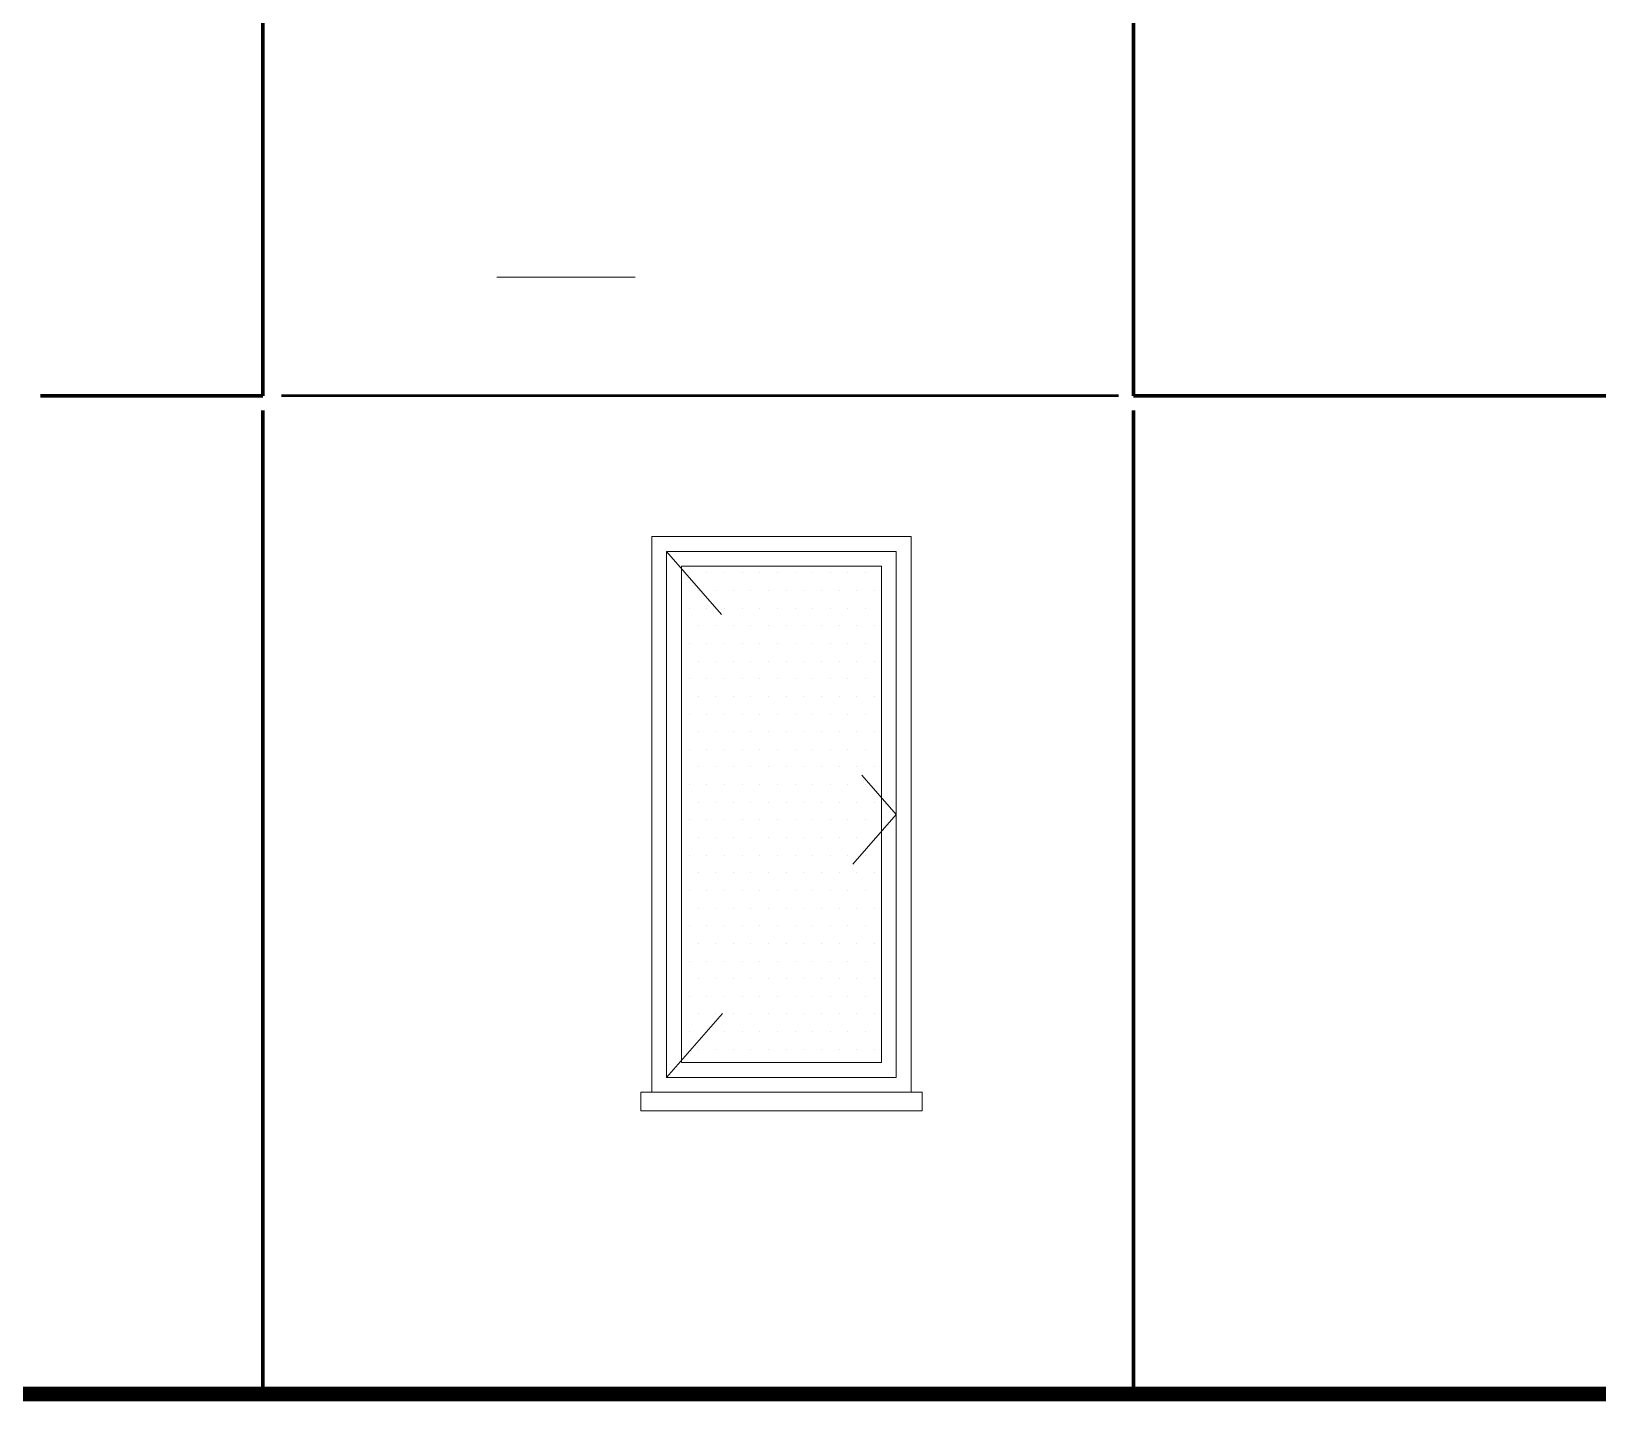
# Model space of a CAD drawing. Header units: millimetres. Extents: x 2016.56 to 2021.8, y 13721.83 to 13722.48.
# Drawn here: x 2021.571 to 2021.6556, y 13721.9243 to 13721.9982 of the extents above; entities that cross this region are included whole.
import ezdxf

# ---------------------------------------------------------------- set-up
doc = ezdxf.new("R2010")
doc.units = ezdxf.units.MM
doc.linetypes.add('ACAD_ISO07W100', pattern=[3, 0, -3])
doc.linetypes.add('HIDDEN', pattern=[0.375, 0.25, -0.125])
doc.layers.get('0').update_dxf_attribs({"lineweight": 20})
for name, color, linetype, lineweight in [('0.5', 200, 'Continuous', 50), ('0.7', 20, 'Continuous', 70), ('1.00', 232, 'Continuous', 100), ('1.2', 120, 'Continuous', 120), ('DUVAR', 4, 'Continuous', 40), ('PENCERE', 3, 'Continuous', 13), ('TEFRİŞ', 11, 'Continuous', 9)]:
    doc.layers.add(name, color=color, linetype=linetype, lineweight=lineweight)

msp = doc.modelspace()

# ---------------------------------------------------------------- linework, layer by layer
for p, q in [((2021.618524, 13721.970938), (2021.604524, 13721.970938)), ((2021.604524, 13721.970938), (2021.604524, 13721.940938)), ((2021.618524, 13721.970938), (2021.618524, 13721.940938)), ((2021.617724, 13721.970138), (2021.605324, 13721.970138)), ((2021.605324, 13721.970138), (2021.605324, 13721.941738)), ((2021.617724, 13721.970138), (2021.617724, 13721.941738)), ((2021.606124, 13721.942538), (2021.606124, 13721.969338)), ((2021.606124, 13721.969338), (2021.616924, 13721.969338)), ((2021.616924, 13721.942538), (2021.616924, 13721.969338)), ((2021.606124, 13721.942538), (2021.616924, 13721.942538)), ((2021.605324, 13721.941738), (2021.617724, 13721.941738)), ((2021.603924, 13721.939938), (2021.603924, 13721.940938)), ((2021.603924, 13721.940938), (2021.619124, 13721.940938)), ((2021.619124, 13721.939938), (2021.619124, 13721.940938)), ((2021.603924, 13721.939938), (2021.619124, 13721.939938))]:
    msp.add_line(p, q)
at = {"layer": '0.5'}
msp.add_line((2021.629724, 13721.978538), (2021.584524, 13721.978538), dxfattribs=at)
at = {"layer": '0.7'}
for p, q in [((2021.583524, 13721.924938), (2021.583524, 13721.977738)), ((2021.630524, 13721.924938), (2021.630524, 13721.977738))]:
    msp.add_line(p, q, dxfattribs=at)
at = {"layer": '1.00'}
for p, q in [((2021.583524, 13722.397538), (2021.583524, 13721.978538)), ((2021.630524, 13722.397738), (2021.630524, 13721.978538)), ((2021.583524, 13721.978538), (2021.571524, 13721.978538)), ((2021.680724, 13721.978538), (2021.630524, 13721.978538))]:
    msp.add_line(p, q, dxfattribs=at)
at = {"layer": '1.2'}
for p, q in [((2021.803997, 13721.924938), (2021.380005, 13721.924938)), ((2021.803997, 13721.924838), (2021.380005, 13721.924838)), ((2021.803997, 13721.924738), (2021.380005, 13721.924738)), ((2021.803997, 13721.924638), (2021.380005, 13721.924638)), ((2021.803997, 13721.924538), (2021.380005, 13721.924538)), ((2021.803997, 13721.924438), (2021.380005, 13721.924438)), ((2021.803997, 13721.924338), (2021.380005, 13721.924338))]:
    msp.add_line(p, q, dxfattribs=at)
at = {"layer": 'DUVAR'}
for p, q in [((2021.606543, 13721.968977), (2021.606543, 13721.968977)), ((2021.607496, 13721.968977), (2021.607496, 13721.968977)), ((2021.608448, 13721.968977), (2021.608448, 13721.968977)), ((2021.609401, 13721.968977), (2021.609401, 13721.968977)), ((2021.610353, 13721.968977), (2021.610353, 13721.968977)), ((2021.611306, 13721.968977), (2021.611306, 13721.968977)), ((2021.612258, 13721.968977), (2021.612258, 13721.968977)), ((2021.613211, 13721.968977), (2021.613211, 13721.968977)), ((2021.614163, 13721.968977), (2021.614163, 13721.968977)), ((2021.615116, 13721.968977), (2021.615116, 13721.968977)), ((2021.616068, 13721.968977), (2021.616068, 13721.968977)), ((2021.60702, 13721.968025), (2021.60702, 13721.968025)), ((2021.607972, 13721.968025), (2021.607972, 13721.968025)), ((2021.608925, 13721.968025), (2021.608925, 13721.968025)), ((2021.609877, 13721.968025), (2021.609877, 13721.968025)), ((2021.61083, 13721.968025), (2021.61083, 13721.968025)), ((2021.611782, 13721.968025), (2021.611782, 13721.968025)), ((2021.612735, 13721.968025), (2021.612735, 13721.968025)), ((2021.613687, 13721.968025), (2021.613687, 13721.968025)), ((2021.61464, 13721.968025), (2021.61464, 13721.968025)), ((2021.615592, 13721.968025), (2021.615592, 13721.968025)), ((2021.616545, 13721.968025), (2021.616545, 13721.968025)), ((2021.606543, 13721.967072), (2021.606543, 13721.967072)), ((2021.607496, 13721.967072), (2021.607496, 13721.967072)), ((2021.608448, 13721.967072), (2021.608448, 13721.967072)), ((2021.609401, 13721.967072), (2021.609401, 13721.967072)), ((2021.610353, 13721.967072), (2021.610353, 13721.967072)), ((2021.611306, 13721.967072), (2021.611306, 13721.967072)), ((2021.612258, 13721.967072), (2021.612258, 13721.967072)), ((2021.613211, 13721.967072), (2021.613211, 13721.967072)), ((2021.614163, 13721.967072), (2021.614163, 13721.967072)), ((2021.615116, 13721.967072), (2021.615116, 13721.967072)), ((2021.616068, 13721.967072), (2021.616068, 13721.967072)), ((2021.60702, 13721.96612), (2021.60702, 13721.96612)), ((2021.607972, 13721.96612), (2021.607972, 13721.96612)), ((2021.608925, 13721.96612), (2021.608925, 13721.96612)), ((2021.609877, 13721.96612), (2021.609877, 13721.96612)), ((2021.61083, 13721.96612), (2021.61083, 13721.96612)), ((2021.611782, 13721.96612), (2021.611782, 13721.96612)), ((2021.612735, 13721.96612), (2021.612735, 13721.96612)), ((2021.613687, 13721.96612), (2021.613687, 13721.96612)), ((2021.61464, 13721.96612), (2021.61464, 13721.96612)), ((2021.615592, 13721.96612), (2021.615592, 13721.96612)), ((2021.616545, 13721.96612), (2021.616545, 13721.96612)), ((2021.606543, 13721.965167), (2021.606543, 13721.965167)), ((2021.607496, 13721.965167), (2021.607496, 13721.965167)), ((2021.608448, 13721.965167), (2021.608448, 13721.965167)), ((2021.609401, 13721.965167), (2021.609401, 13721.965167)), ((2021.610353, 13721.965167), (2021.610353, 13721.965167)), ((2021.611306, 13721.965167), (2021.611306, 13721.965167)), ((2021.612258, 13721.965167), (2021.612258, 13721.965167)), ((2021.613211, 13721.965167), (2021.613211, 13721.965167)), ((2021.614163, 13721.965167), (2021.614163, 13721.965167)), ((2021.615116, 13721.965167), (2021.615116, 13721.965167)), ((2021.616068, 13721.965167), (2021.616068, 13721.965167)), ((2021.60702, 13721.964215), (2021.60702, 13721.964215)), ((2021.607972, 13721.964215), (2021.607972, 13721.964215)), ((2021.608925, 13721.964215), (2021.608925, 13721.964215)), ((2021.609877, 13721.964215), (2021.609877, 13721.964215)), ((2021.61083, 13721.964215), (2021.61083, 13721.964215)), ((2021.611782, 13721.964215), (2021.611782, 13721.964215)), ((2021.612735, 13721.964215), (2021.612735, 13721.964215)), ((2021.613687, 13721.964215), (2021.613687, 13721.964215)), ((2021.61464, 13721.964215), (2021.61464, 13721.964215)), ((2021.615592, 13721.964215), (2021.615592, 13721.964215)), ((2021.616545, 13721.964215), (2021.616545, 13721.964215)), ((2021.606543, 13721.963262), (2021.606543, 13721.963262)), ((2021.607496, 13721.963262), (2021.607496, 13721.963262)), ((2021.608448, 13721.963262), (2021.608448, 13721.963262)), ((2021.609401, 13721.963262), (2021.609401, 13721.963262)), ((2021.610353, 13721.963262), (2021.610353, 13721.963262)), ((2021.611306, 13721.963262), (2021.611306, 13721.963262)), ((2021.612258, 13721.963262), (2021.612258, 13721.963262)), ((2021.613211, 13721.963262), (2021.613211, 13721.963262)), ((2021.614163, 13721.963262), (2021.614163, 13721.963262)), ((2021.615116, 13721.963262), (2021.615116, 13721.963262)), ((2021.616068, 13721.963262), (2021.616068, 13721.963262)), ((2021.60702, 13721.96231), (2021.60702, 13721.96231)), ((2021.607972, 13721.96231), (2021.607972, 13721.96231)), ((2021.608925, 13721.96231), (2021.608925, 13721.96231)), ((2021.609877, 13721.96231), (2021.609877, 13721.96231)), ((2021.61083, 13721.96231), (2021.61083, 13721.96231)), ((2021.611782, 13721.96231), (2021.611782, 13721.96231)), ((2021.612735, 13721.96231), (2021.612735, 13721.96231)), ((2021.613687, 13721.96231), (2021.613687, 13721.96231)), ((2021.61464, 13721.96231), (2021.61464, 13721.96231)), ((2021.615592, 13721.96231), (2021.615592, 13721.96231)), ((2021.616545, 13721.96231), (2021.616545, 13721.96231)), ((2021.606543, 13721.961357), (2021.606543, 13721.961357)), ((2021.607496, 13721.961357), (2021.607496, 13721.961357)), ((2021.608448, 13721.961357), (2021.608448, 13721.961357)), ((2021.609401, 13721.961357), (2021.609401, 13721.961357)), ((2021.610353, 13721.961357), (2021.610353, 13721.961357)), ((2021.611306, 13721.961357), (2021.611306, 13721.961357)), ((2021.612258, 13721.961357), (2021.612258, 13721.961357)), ((2021.613211, 13721.961357), (2021.613211, 13721.961357)), ((2021.614163, 13721.961357), (2021.614163, 13721.961357)), ((2021.615116, 13721.961357), (2021.615116, 13721.961357)), ((2021.616068, 13721.961357), (2021.616068, 13721.961357)), ((2021.60702, 13721.960405), (2021.60702, 13721.960405)), ((2021.607972, 13721.960405), (2021.607972, 13721.960405)), ((2021.608925, 13721.960405), (2021.608925, 13721.960405)), ((2021.609877, 13721.960405), (2021.609877, 13721.960405)), ((2021.61083, 13721.960405), (2021.61083, 13721.960405)), ((2021.611782, 13721.960405), (2021.611782, 13721.960405)), ((2021.612735, 13721.960405), (2021.612735, 13721.960405)), ((2021.613687, 13721.960405), (2021.613687, 13721.960405)), ((2021.61464, 13721.960405), (2021.61464, 13721.960405)), ((2021.615592, 13721.960405), (2021.615592, 13721.960405)), ((2021.616545, 13721.960405), (2021.616545, 13721.960405)), ((2021.606543, 13721.959452), (2021.606543, 13721.959452)), ((2021.607496, 13721.959452), (2021.607496, 13721.959452)), ((2021.608448, 13721.959452), (2021.608448, 13721.959452)), ((2021.609401, 13721.959452), (2021.609401, 13721.959452)), ((2021.610353, 13721.959452), (2021.610353, 13721.959452)), ((2021.611306, 13721.959452), (2021.611306, 13721.959452)), ((2021.612258, 13721.959452), (2021.612258, 13721.959452)), ((2021.613211, 13721.959452), (2021.613211, 13721.959452)), ((2021.614163, 13721.959452), (2021.614163, 13721.959452)), ((2021.615116, 13721.959452), (2021.615116, 13721.959452)), ((2021.616068, 13721.959452), (2021.616068, 13721.959452)), ((2021.60702, 13721.9585), (2021.60702, 13721.9585)), ((2021.607972, 13721.9585), (2021.607972, 13721.9585)), ((2021.608925, 13721.9585), (2021.608925, 13721.9585)), ((2021.609877, 13721.9585), (2021.609877, 13721.9585)), ((2021.61083, 13721.9585), (2021.61083, 13721.9585)), ((2021.611782, 13721.9585), (2021.611782, 13721.9585)), ((2021.612735, 13721.9585), (2021.612735, 13721.9585)), ((2021.613687, 13721.9585), (2021.613687, 13721.9585)), ((2021.61464, 13721.9585), (2021.61464, 13721.9585)), ((2021.615592, 13721.9585), (2021.615592, 13721.9585)), ((2021.616545, 13721.9585), (2021.616545, 13721.9585)), ((2021.606543, 13721.957547), (2021.606543, 13721.957547)), ((2021.607496, 13721.957547), (2021.607496, 13721.957547)), ((2021.608448, 13721.957547), (2021.608448, 13721.957547)), ((2021.609401, 13721.957547), (2021.609401, 13721.957547)), ((2021.610353, 13721.957547), (2021.610353, 13721.957547)), ((2021.611306, 13721.957547), (2021.611306, 13721.957547)), ((2021.612258, 13721.957547), (2021.612258, 13721.957547)), ((2021.613211, 13721.957547), (2021.613211, 13721.957547)), ((2021.614163, 13721.957547), (2021.614163, 13721.957547)), ((2021.615116, 13721.957547), (2021.615116, 13721.957547)), ((2021.616068, 13721.957547), (2021.616068, 13721.957547)), ((2021.60702, 13721.956595), (2021.60702, 13721.956595)), ((2021.607972, 13721.956595), (2021.607972, 13721.956595)), ((2021.608925, 13721.956595), (2021.608925, 13721.956595)), ((2021.609877, 13721.956595), (2021.609877, 13721.956595)), ((2021.61083, 13721.956595), (2021.61083, 13721.956595)), ((2021.611782, 13721.956595), (2021.611782, 13721.956595)), ((2021.612735, 13721.956595), (2021.612735, 13721.956595)), ((2021.613687, 13721.956595), (2021.613687, 13721.956595)), ((2021.61464, 13721.956595), (2021.61464, 13721.956595)), ((2021.615592, 13721.956595), (2021.615592, 13721.956595)), ((2021.616545, 13721.956595), (2021.616545, 13721.956595)), ((2021.606543, 13721.955642), (2021.606543, 13721.955642)), ((2021.607496, 13721.955642), (2021.607496, 13721.955642)), ((2021.608448, 13721.955642), (2021.608448, 13721.955642)), ((2021.609401, 13721.955642), (2021.609401, 13721.955642)), ((2021.610353, 13721.955642), (2021.610353, 13721.955642)), ((2021.611306, 13721.955642), (2021.611306, 13721.955642)), ((2021.612258, 13721.955642), (2021.612258, 13721.955642)), ((2021.613211, 13721.955642), (2021.613211, 13721.955642)), ((2021.614163, 13721.955642), (2021.614163, 13721.955642)), ((2021.615116, 13721.955642), (2021.615116, 13721.955642)), ((2021.616068, 13721.955642), (2021.616068, 13721.955642)), ((2021.60702, 13721.95469), (2021.60702, 13721.95469)), ((2021.607972, 13721.95469), (2021.607972, 13721.95469)), ((2021.608925, 13721.95469), (2021.608925, 13721.95469)), ((2021.609877, 13721.95469), (2021.609877, 13721.95469)), ((2021.61083, 13721.95469), (2021.61083, 13721.95469)), ((2021.611782, 13721.95469), (2021.611782, 13721.95469)), ((2021.612735, 13721.95469), (2021.612735, 13721.95469)), ((2021.613687, 13721.95469), (2021.613687, 13721.95469)), ((2021.61464, 13721.95469), (2021.61464, 13721.95469)), ((2021.615592, 13721.95469), (2021.615592, 13721.95469)), ((2021.616545, 13721.95469), (2021.616545, 13721.95469)), ((2021.606543, 13721.953737), (2021.606543, 13721.953737)), ((2021.607496, 13721.953737), (2021.607496, 13721.953737)), ((2021.608448, 13721.953737), (2021.608448, 13721.953737)), ((2021.609401, 13721.953737), (2021.609401, 13721.953737)), ((2021.610353, 13721.953737), (2021.610353, 13721.953737)), ((2021.611306, 13721.953737), (2021.611306, 13721.953737)), ((2021.612258, 13721.953737), (2021.612258, 13721.953737)), ((2021.613211, 13721.953737), (2021.613211, 13721.953737)), ((2021.614163, 13721.953737), (2021.614163, 13721.953737)), ((2021.615116, 13721.953737), (2021.615116, 13721.953737)), ((2021.616068, 13721.953737), (2021.616068, 13721.953737)), ((2021.60702, 13721.952785), (2021.60702, 13721.952785)), ((2021.607972, 13721.952785), (2021.607972, 13721.952785)), ((2021.608925, 13721.952785), (2021.608925, 13721.952785)), ((2021.609877, 13721.952785), (2021.609877, 13721.952785)), ((2021.61083, 13721.952785), (2021.61083, 13721.952785)), ((2021.611782, 13721.952785), (2021.611782, 13721.952785)), ((2021.612735, 13721.952785), (2021.612735, 13721.952785)), ((2021.613687, 13721.952785), (2021.613687, 13721.952785)), ((2021.61464, 13721.952785), (2021.61464, 13721.952785)), ((2021.615592, 13721.952785), (2021.615592, 13721.952785)), ((2021.616545, 13721.952785), (2021.616545, 13721.952785)), ((2021.606543, 13721.951832), (2021.606543, 13721.951832)), ((2021.607496, 13721.951832), (2021.607496, 13721.951832)), ((2021.608448, 13721.951832), (2021.608448, 13721.951832)), ((2021.609401, 13721.951832), (2021.609401, 13721.951832)), ((2021.610353, 13721.951832), (2021.610353, 13721.951832)), ((2021.611306, 13721.951832), (2021.611306, 13721.951832)), ((2021.612258, 13721.951832), (2021.612258, 13721.951832)), ((2021.613211, 13721.951832), (2021.613211, 13721.951832)), ((2021.614163, 13721.951832), (2021.614163, 13721.951832)), ((2021.615116, 13721.951832), (2021.615116, 13721.951832)), ((2021.616068, 13721.951832), (2021.616068, 13721.951832)), ((2021.60702, 13721.95088), (2021.60702, 13721.95088)), ((2021.607972, 13721.95088), (2021.607972, 13721.95088)), ((2021.608925, 13721.95088), (2021.608925, 13721.95088)), ((2021.609877, 13721.95088), (2021.609877, 13721.95088)), ((2021.61083, 13721.95088), (2021.61083, 13721.95088)), ((2021.611782, 13721.95088), (2021.611782, 13721.95088)), ((2021.612735, 13721.95088), (2021.612735, 13721.95088)), ((2021.613687, 13721.95088), (2021.613687, 13721.95088)), ((2021.61464, 13721.95088), (2021.61464, 13721.95088)), ((2021.615592, 13721.95088), (2021.615592, 13721.95088)), ((2021.616545, 13721.95088), (2021.616545, 13721.95088)), ((2021.606543, 13721.949927), (2021.606543, 13721.949927)), ((2021.607496, 13721.949927), (2021.607496, 13721.949927)), ((2021.608448, 13721.949927), (2021.608448, 13721.949927)), ((2021.609401, 13721.949927), (2021.609401, 13721.949927)), ((2021.610353, 13721.949927), (2021.610353, 13721.949927)), ((2021.611306, 13721.949927), (2021.611306, 13721.949927)), ((2021.612258, 13721.949927), (2021.612258, 13721.949927)), ((2021.613211, 13721.949927), (2021.613211, 13721.949927)), ((2021.614163, 13721.949927), (2021.614163, 13721.949927)), ((2021.615116, 13721.949927), (2021.615116, 13721.949927)), ((2021.616068, 13721.949927), (2021.616068, 13721.949927)), ((2021.60702, 13721.948975), (2021.60702, 13721.948975)), ((2021.607972, 13721.948975), (2021.607972, 13721.948975)), ((2021.608925, 13721.948975), (2021.608925, 13721.948975)), ((2021.609877, 13721.948975), (2021.609877, 13721.948975)), ((2021.61083, 13721.948975), (2021.61083, 13721.948975)), ((2021.611782, 13721.948975), (2021.611782, 13721.948975)), ((2021.612735, 13721.948975), (2021.612735, 13721.948975)), ((2021.613687, 13721.948975), (2021.613687, 13721.948975)), ((2021.61464, 13721.948975), (2021.61464, 13721.948975)), ((2021.615592, 13721.948975), (2021.615592, 13721.948975)), ((2021.616545, 13721.948975), (2021.616545, 13721.948975)), ((2021.606543, 13721.948022), (2021.606543, 13721.948022)), ((2021.607496, 13721.948022), (2021.607496, 13721.948022)), ((2021.608448, 13721.948022), (2021.608448, 13721.948022)), ((2021.609401, 13721.948022), (2021.609401, 13721.948022)), ((2021.610353, 13721.948022), (2021.610353, 13721.948022)), ((2021.611306, 13721.948022), (2021.611306, 13721.948022)), ((2021.612258, 13721.948022), (2021.612258, 13721.948022)), ((2021.613211, 13721.948022), (2021.613211, 13721.948022)), ((2021.614163, 13721.948022), (2021.614163, 13721.948022)), ((2021.615116, 13721.948022), (2021.615116, 13721.948022)), ((2021.616068, 13721.948022), (2021.616068, 13721.948022)), ((2021.60702, 13721.94707), (2021.60702, 13721.94707)), ((2021.607972, 13721.94707), (2021.607972, 13721.94707)), ((2021.608925, 13721.94707), (2021.608925, 13721.94707)), ((2021.609877, 13721.94707), (2021.609877, 13721.94707)), ((2021.61083, 13721.94707), (2021.61083, 13721.94707)), ((2021.611782, 13721.94707), (2021.611782, 13721.94707)), ((2021.612735, 13721.94707), (2021.612735, 13721.94707)), ((2021.613687, 13721.94707), (2021.613687, 13721.94707)), ((2021.61464, 13721.94707), (2021.61464, 13721.94707)), ((2021.615592, 13721.94707), (2021.615592, 13721.94707)), ((2021.616545, 13721.94707), (2021.616545, 13721.94707)), ((2021.606543, 13721.946117), (2021.606543, 13721.946117)), ((2021.607496, 13721.946117), (2021.607496, 13721.946117)), ((2021.608448, 13721.946117), (2021.608448, 13721.946117)), ((2021.609401, 13721.946117), (2021.609401, 13721.946117)), ((2021.610353, 13721.946117), (2021.610353, 13721.946117)), ((2021.611306, 13721.946117), (2021.611306, 13721.946117)), ((2021.612258, 13721.946117), (2021.612258, 13721.946117)), ((2021.613211, 13721.946117), (2021.613211, 13721.946117)), ((2021.614163, 13721.946117), (2021.614163, 13721.946117)), ((2021.615116, 13721.946117), (2021.615116, 13721.946117)), ((2021.616068, 13721.946117), (2021.616068, 13721.946117)), ((2021.60702, 13721.945165), (2021.60702, 13721.945165)), ((2021.607972, 13721.945165), (2021.607972, 13721.945165)), ((2021.608925, 13721.945165), (2021.608925, 13721.945165)), ((2021.609877, 13721.945165), (2021.609877, 13721.945165)), ((2021.61083, 13721.945165), (2021.61083, 13721.945165)), ((2021.611782, 13721.945165), (2021.611782, 13721.945165)), ((2021.612735, 13721.945165), (2021.612735, 13721.945165)), ((2021.613687, 13721.945165), (2021.613687, 13721.945165)), ((2021.61464, 13721.945165), (2021.61464, 13721.945165)), ((2021.615592, 13721.945165), (2021.615592, 13721.945165)), ((2021.616545, 13721.945165), (2021.616545, 13721.945165)), ((2021.606543, 13721.944212), (2021.606543, 13721.944212)), ((2021.607496, 13721.944212), (2021.607496, 13721.944212)), ((2021.608448, 13721.944212), (2021.608448, 13721.944212)), ((2021.609401, 13721.944212), (2021.609401, 13721.944212)), ((2021.610353, 13721.944212), (2021.610353, 13721.944212)), ((2021.611306, 13721.944212), (2021.611306, 13721.944212)), ((2021.612258, 13721.944212), (2021.612258, 13721.944212)), ((2021.613211, 13721.944212), (2021.613211, 13721.944212)), ((2021.614163, 13721.944212), (2021.614163, 13721.944212)), ((2021.615116, 13721.944212), (2021.615116, 13721.944212)), ((2021.616068, 13721.944212), (2021.616068, 13721.944212)), ((2021.60702, 13721.94326), (2021.60702, 13721.94326)), ((2021.607972, 13721.94326), (2021.607972, 13721.94326)), ((2021.608925, 13721.94326), (2021.608925, 13721.94326)), ((2021.609877, 13721.94326), (2021.609877, 13721.94326)), ((2021.61083, 13721.94326), (2021.61083, 13721.94326)), ((2021.611782, 13721.94326), (2021.611782, 13721.94326)), ((2021.612735, 13721.94326), (2021.612735, 13721.94326)), ((2021.613687, 13721.94326), (2021.613687, 13721.94326)), ((2021.61464, 13721.94326), (2021.61464, 13721.94326)), ((2021.615592, 13721.94326), (2021.615592, 13721.94326)), ((2021.616545, 13721.94326), (2021.616545, 13721.94326))]:
    msp.add_line(p, q, dxfattribs=at)
at = {"layer": 'PENCERE', "linetype": 'ACAD_ISO07W100'}
msp.add_line((2021.60362, 13721.984938), (2021.596158, 13721.984938), dxfattribs=at)
at = {"layer": 'TEFRİŞ', "linetype": 'HIDDEN', "ltscale": 10}
for p, q in [((2021.605324, 13721.970138), (2021.608291, 13721.966737)), ((2021.61586, 13721.958062), (2021.617713, 13721.955938)), ((2021.617713, 13721.955938), (2021.615378, 13721.95326)), ((2021.608339, 13721.945193), (2021.605324, 13721.941738))]:
    msp.add_line(p, q, dxfattribs=at)

doc.saveas('drawing.dxf')
